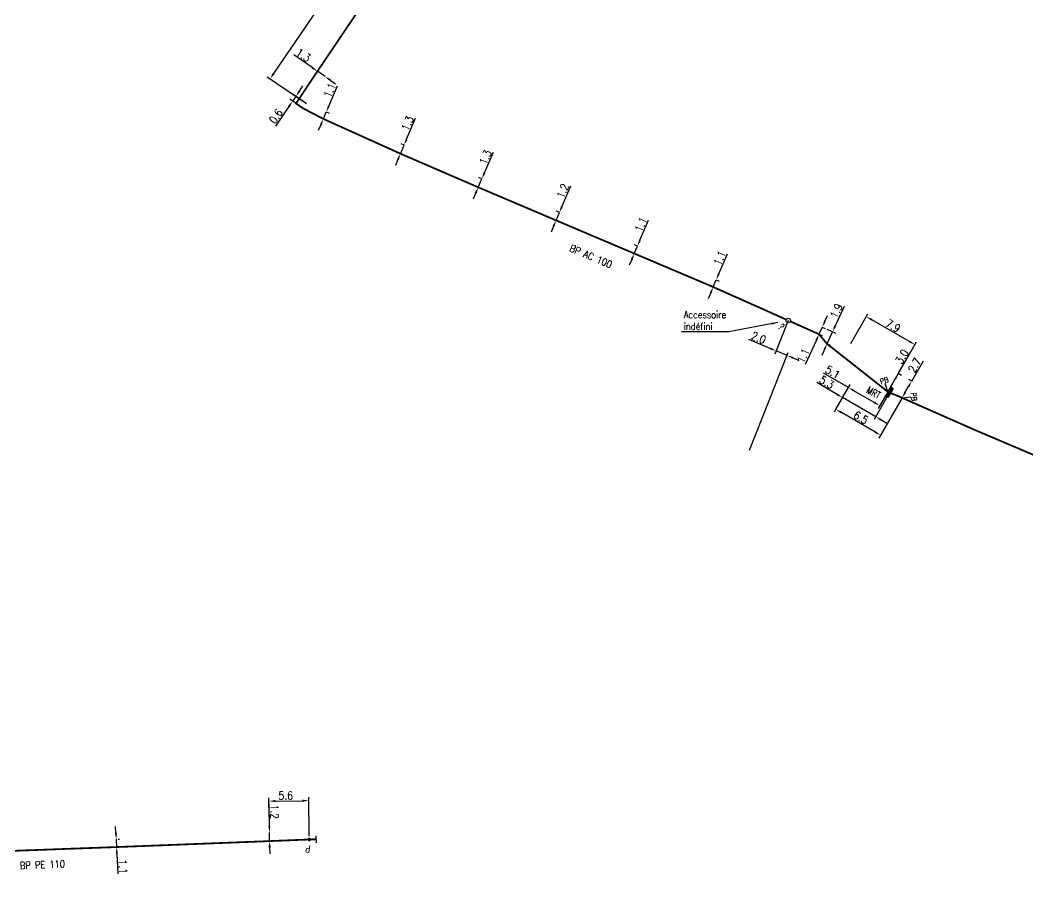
# Model space of a CAD drawing. Header units: millimetres. Extents: x 183997 to 185000, y 127999 to 129007.
# Drawn here: x 184722.4 to 184864, y 128023.4 to 128144 of the extents above; entities that cross this region are included whole.
import ezdxf
from ezdxf.enums import TextEntityAlignment as Align

# ---------------------------------------------------------------- set-up
doc = ezdxf.new("R2010")
doc.units = ezdxf.units.MM
doc.header["$PDMODE"] = 34
doc.linetypes.add('L_25_AP', pattern=[2000, 1000, 1000])
doc.linetypes.add('L_25_PE', pattern=[2000, 1000, 1000])
doc.layers.get('0').update_dxf_attribs({"linetype": 'CONTINUOUS'})
doc.layers.get('DEFPOINTS').update_dxf_attribs({"linetype": 'CONTINUOUS'})
for name, color, linetype in [('L_150', 1, 'CONTINUOUS'), ('L_300', 7, 'CONTINUOUS'), ('L_340', 7, 'CONTINUOUS'), ('L_930', 7, 'CONTINUOUS')]:
    doc.layers.add(name, color=color, linetype=linetype)
doc.styles.add('G_ROMANS', font='ROMANS.SHX', dxfattribs={"width": 0.75})
doc.styles.get("Standard").update_dxf_attribs({"font": 'romans.shx', "width": 0.85})
doc.dimstyles.get("Standard").update_dxf_attribs({"dimtxt": 1.5, "dimasz": 1.2, "dimexe": 0.625, "dimexo": 0.625, "dimgap": 0.25, "dimtad": 1, "dimdec": 1, "dimzin": 0, "dimdsep": 46, "dimtxsty": 'Standard', "dimcen": -0.5, "dimadec": 0, "dimazin": 0, "dimtfac": 1, "dimtdec": 1, "dimtmove": 0, "dimatfit": 3, "dimfxl": 0, "dimtolj": 1, "dimtzin": 0, "dimarcsym": 0})

# ---------------------------------------------------------------- blocks, each defined once
blk = doc.blocks.new('L_340_13')
at = {"color": 0, "linetype": 'Continuous', "flags": 128}
blk.add_lwpolyline([(0, 0), (0, 1.25)], dxfattribs=at)
at = {"color": 0, "linetype": 'Continuous', "style": 'G_ROMANS', "width": 0.75}
blk.add_text('PB', height=0.75, dxfattribs=at).set_placement((0, 1.66), align=Align.MIDDLE)
at = {"color": 0, "linetype": 'Continuous', "width": 0.75, "flags": 3}
for tag, p in [('DEF_LEG', (0, -10)), ('DEF_COUP', (0, -12.5)), ('DEF_TYPE', (0, -15))]:
    blk.add_attdef(tag, text='', height=1.2, dxfattribs=at).set_placement(p, align=Align.MIDDLE)
blk = doc.blocks.new('L_340_07')
at = {"color": 0, "linetype": 'Continuous', "const_width": 0.25, "flags": 128}
blk.add_lwpolyline([(0, 0), (0.35, 0)], dxfattribs=at)
at = {"color": 0, "linetype": 'Continuous', "flags": 128}
blk.add_lwpolyline([(0.35, -0.5), (0.35, 0.5)], dxfattribs=at)
at = {"color": 0, "linetype": 'Continuous', "width": 0.75, "flags": 3}
for tag, p in [('DEF_LEG', (0.72, -3.47)), ('DEF_COUP', (0.72, -5.97)), ('DEF_TYPE', (0.72, -8.47))]:
    blk.add_attdef(tag, text='', height=1.2, dxfattribs=at).set_placement(p, align=Align.MIDDLE)
blk = doc.blocks.new('L_300_12')
at = {"color": 0, "linetype": 'Continuous', "const_width": 0.248, "flags": 128}
blk.add_lwpolyline([(-0.13, 0, 1), (0.13, 0, 1)], format="xyb", close=True, dxfattribs=at)
at = {"color": 0, "linetype": 'Continuous', "style": 'G_ROMANS', "width": 0.75}
blk.add_text('P', height=1, dxfattribs=at).set_placement((0, 1.33), align=Align.MIDDLE)
at = {"color": 0, "linetype": 'Continuous', "width": 0.75, "flags": 3}
for tag, p in [('DEF_LEG', (0, -5)), ('DEF_COUP', (0, -7.5)), ('DEF_TYPE', (0, -10))]:
    blk.add_attdef(tag, text='', height=1.2, dxfattribs=at).set_placement(p, align=Align.MIDDLE)
blk = doc.blocks.new('L_340_17')
at = {"linetype": 'Continuous'}
blk.add_hatch(color=0, dxfattribs=at).paths.add_polyline_path([(0.125, 0.75), (-0.125, 0.75), (-0.125, -0.75), (0.125, -0.75)])
at = {"color": 0, "linetype": 'Continuous'}
blk.add_lwpolyline([(-0.125, 0.75), (0.125, 0.75), (0.125, -0.75), (-0.125, -0.75)], close=True, dxfattribs=at)
at = {"color": 0, "linetype": 'Continuous', "width": 0.75}
for tag, height, flags, p in [('MRT', 1, 8, (0, 2.5)), ('DEF_LEG', 1.2, 3, (0, -5)), ('DEF_COUP', 1.2, 3, (0, -7.5)), ('DEF_TYPE', 1.2, 3, (0, -10))]:
    blk.add_attdef(tag, text='', height=height, dxfattribs=dict(at, flags=flags)).set_placement(p, align=Align.MIDDLE)
blk = doc.blocks.new('L_300_15')
at = {"color": 0, "linetype": 'Continuous'}
blk.add_circle((0, 0), 1.56, dxfattribs=at)
at = {"color": 0, "linetype": 'Continuous', "style": 'G_ROMANS', "width": 0.75}
blk.add_text('?', height=4.69, dxfattribs=at).set_placement((0, -6.56), align=Align.MIDDLE_CENTER)
at = {"color": 0, "linetype": 'Continuous', "width": 0.75}
blk.add_attdef('TYP', text='', height=4.69, dxfattribs=at).set_placement((0, 5.78), align=Align.MIDDLE_CENTER)
at = {"color": 0, "linetype": 'Continuous', "width": 0.75, "flags": 1}
blk.add_attdef('NUM', text='', height=3.75, dxfattribs=at).set_placement((0, -3.75), align=Align.MIDDLE_CENTER)
at = {"color": 0, "linetype": 'Continuous', "width": 0.75, "flags": 3}
for tag, p in [('DEF_COUP', (0, -13.21)), ('DEF_LEG', (0, -10.71)), ('DEF_TYPE', (0, -15.71))]:
    blk.add_attdef(tag, text='', height=1.2, dxfattribs=at).set_placement(p, align=Align.MIDDLE)
blk = doc.blocks.new('*D704')
at = {"layer": 'DEFPOINTS', "color": 0, "linetype": 'Continuous', "transparency": 16777216}
for p in [(184762.98, 128034.36), (184757.42, 128031.6), (184763.05, 128028.9)]:
    blk.add_point(p, dxfattribs=at)
at = {"layer": 'L_300', "color": 0, "linetype": 'Continuous', "lineweight": -2, "transparency": 16777216}
for p, q in [((184757.41, 128032.07), (184757.38, 128034.76)), ((184758.28, 128034.3), (184762.08, 128034.35)), ((184763.05, 128029.37), (184762.98, 128034.83))]:
    blk.add_line(p, q, dxfattribs=at)
at = {"layer": 'L_300', "color": 0, "linetype": 'Continuous', "transparency": 16777216}
for points in [[(184758.28, 128034.45), (184758.29, 128034.15), (184757.38, 128034.29)], [(184762.08, 128034.5), (184762.08, 128034.2), (184762.98, 128034.36)]]:
    blk.add_solid(points, dxfattribs=at)
at = {"layer": 'L_300', "color": 0, "linetype": 'Continuous', "transparency": 16777216, "insert": (184759.73, 128035.07), "char_height": 1.125, "attachment_point": 5, "rotation": 0.7273}
blk.add_mtext('\\A1;5.6', dxfattribs=at)
blk = doc.blocks.new('*D722')
at = {"layer": 'DEFPOINTS', "color": 0, "linetype": 'Continuous', "transparency": 16777216}
for p in [(184841.34, 128102.36), (184839.17, 128098.58), (184844.37, 128091.81)]:
    blk.add_point(p, dxfattribs=at)
at = {"layer": 'L_340', "color": 0, "linetype": 'Continuous', "lineweight": -2, "transparency": 16777216}
for p, q in [((184839.17, 128098.58), (184841.57, 128102.77)), ((184847.4, 128098.89), (184842.12, 128101.92)), ((184844.37, 128091.81), (184848.41, 128098.85))]:
    blk.add_line(p, q, dxfattribs=at)
at = {"layer": 'L_340', "color": 0, "linetype": 'Continuous', "transparency": 16777216}
for points in [[(184842.19, 128102.05), (184842.05, 128101.79), (184841.34, 128102.36)], [(184847.47, 128099.02), (184847.32, 128098.76), (184848.18, 128098.44)]]:
    blk.add_solid(points, dxfattribs=at)
at = {"layer": 'L_340', "color": 0, "linetype": 'Continuous', "transparency": 16777216, "insert": (184845.11, 128101.07), "char_height": 1.125, "attachment_point": 5, "rotation": 330.1611}
blk.add_mtext('\\A1;7.9', dxfattribs=at)
blk = doc.blocks.new('*D734')
at = {"layer": 'DEFPOINTS', "color": 0, "linetype": 'Continuous', "transparency": 16777216}
for p in [(184773.92, 128156.25), (184757.53, 128135.77), (184762.66, 128132.29)]:
    blk.add_point(p, dxfattribs=at)
at = {"layer": 'L_150', "color": 0, "linetype": 'Continuous', "lineweight": -2, "transparency": 16777216}
for p, q in [((184773.92, 128156.25), (184771.83, 128157.67)), ((184771.71, 128156.67), (184758.03, 128136.52)), ((184762.66, 128132.29), (184757.14, 128136.04))]:
    blk.add_line(p, q, dxfattribs=at)
at = {"layer": 'L_150', "color": 0, "linetype": 'Continuous', "transparency": 16777216}
for points in [[(184771.59, 128156.75), (184771.83, 128156.58), (184772.21, 128157.41)], [(184757.91, 128136.6), (184758.16, 128136.43), (184757.53, 128135.77)]]:
    blk.add_solid(points, dxfattribs=at)
at = {"layer": 'L_150', "color": 0, "linetype": 'Continuous', "transparency": 16777216, "insert": (184764.25, 128147.01), "char_height": 1.125, "attachment_point": 5, "rotation": 55.8272}
blk.add_mtext('\\A1;26.2', dxfattribs=at)
blk = doc.blocks.new('*D736')
at = {"layer": 'DEFPOINTS', "color": 0, "linetype": 'Continuous', "transparency": 16777216}
for p in [(184786.79, 128120.55), (184787.3, 128121.73), (184787.3, 128121.73)]:
    blk.add_point(p, dxfattribs=at)
at = {"layer": 'L_150', "color": 0, "linetype": 'Continuous', "lineweight": -2, "transparency": 16777216}
for p, q in [((184787.66, 128122.56), (184788.94, 128125.5)), ((184787.3, 128121.73), (184786.87, 128121.92)), ((184786.79, 128120.55), (184786.36, 128120.74)), ((184786.79, 128120.55), (184787.3, 128121.73)), ((184786.43, 128119.72), (184786.07, 128118.9))]:
    blk.add_line(p, q, dxfattribs=at)
at = {"layer": 'L_150', "color": 0, "linetype": 'Continuous', "transparency": 16777216}
for points in [[(184787.53, 128122.62), (184787.8, 128122.5), (184787.3, 128121.73)], [(184786.29, 128119.78), (184786.57, 128119.66), (184786.79, 128120.55)]]:
    blk.add_solid(points, dxfattribs=at)
at = {"layer": 'L_150', "color": 0, "linetype": 'Continuous', "transparency": 16777216, "insert": (184787.81, 128124.77), "char_height": 1.125, "attachment_point": 5, "rotation": 66.4985}
blk.add_mtext('\\A1;1.3', dxfattribs=at)
blk = doc.blocks.new('*D737')
at = {"layer": 'DEFPOINTS', "color": 0, "linetype": 'Continuous', "transparency": 16777216}
for p in [(184809.17, 128112.27), (184809.17, 128112.27), (184808.73, 128111.24)]:
    blk.add_point(p, dxfattribs=at)
at = {"layer": 'L_150', "color": 0, "linetype": 'Continuous', "lineweight": -2, "transparency": 16777216}
for p, q in [((184809.53, 128113.1), (184810.73, 128115.93)), ((184808.73, 128111.24), (184809.17, 128112.27)), ((184809.17, 128112.27), (184808.74, 128112.46)), ((184808.73, 128111.24), (184808.3, 128111.43)), ((184808.38, 128110.41), (184808.03, 128109.59))]:
    blk.add_line(p, q, dxfattribs=at)
at = {"layer": 'L_150', "color": 0, "linetype": 'Continuous', "transparency": 16777216}
for points in [[(184809.39, 128113.16), (184809.66, 128113.04), (184809.17, 128112.27)], [(184808.24, 128110.47), (184808.52, 128110.36), (184808.73, 128111.24)]]:
    blk.add_solid(points, dxfattribs=at)
at = {"layer": 'L_150', "color": 0, "linetype": 'Continuous', "transparency": 16777216, "insert": (184809.66, 128115.32), "char_height": 1.125, "attachment_point": 5, "rotation": 66.9286}
blk.add_mtext('\\A1;1.1', dxfattribs=at)
blk = doc.blocks.new('*D738')
at = {"layer": 'DEFPOINTS', "color": 0, "linetype": 'Continuous', "transparency": 16777216}
for p in [(184761.15, 128133.32), (184762.66, 128132.29), (184762.21, 128131.62)]:
    blk.add_point(p, dxfattribs=at)
at = {"layer": 'L_150', "color": 0, "linetype": 'Continuous', "lineweight": -2, "transparency": 16777216}
for p, q in [((184761.65, 128134.06), (184762.16, 128134.8)), ((184761.15, 128133.32), (184760.7, 128132.65)), ((184762.28, 128132.55), (184760.76, 128133.58)), ((184760.19, 128131.91), (184758.3, 128129.13)), ((184761.83, 128131.89), (184760.31, 128132.92))]:
    blk.add_line(p, q, dxfattribs=at)
at = {"layer": 'L_150', "color": 0, "linetype": 'Continuous', "transparency": 16777216}
for points in [[(184761.53, 128134.14), (184761.78, 128133.98), (184761.15, 128133.32)], [(184760.07, 128131.99), (184760.32, 128131.82), (184760.7, 128132.65)]]:
    blk.add_solid(points, dxfattribs=at)
at = {"layer": 'L_150', "color": 0, "linetype": 'Continuous', "transparency": 16777216, "insert": (184758.35, 128130.53), "char_height": 1.125, "attachment_point": 5, "rotation": 55.8272}
blk.add_mtext('\\A1;0.6', dxfattribs=at)
blk = doc.blocks.new('*D744')
at = {"layer": 'DEFPOINTS', "color": 0, "linetype": 'Continuous', "transparency": 16777216}
for p in [(184845.84, 128094.42), (184845.86, 128094.41), (184844.37, 128091.81)]:
    blk.add_point(p, dxfattribs=at)
at = {"layer": 'L_340', "color": 0, "linetype": 'Continuous', "lineweight": -2, "transparency": 16777216}
for p, q in [((184845.86, 128094.41), (184847.59, 128097.41)), ((184844.82, 128092.59), (184845.42, 128093.62)), ((184845.84, 128094.42), (184846.27, 128094.17)), ((184844.37, 128091.81), (184843.97, 128092.04))]:
    blk.add_line(p, q, dxfattribs=at)
at = {"layer": 'L_340', "color": 0, "linetype": 'Continuous', "transparency": 16777216}
for points in [[(184845.29, 128093.7), (184845.55, 128093.55), (184845.86, 128094.41)], [(184844.69, 128092.66), (184844.95, 128092.52), (184844.37, 128091.81)]]:
    blk.add_solid(points, dxfattribs=at)
at = {"layer": 'L_340', "color": 0, "linetype": 'Continuous', "transparency": 16777216, "insert": (184846.35, 128096.75), "char_height": 1.125, "attachment_point": 5, "rotation": 60.1611}
blk.add_mtext('\\A1;3.0', dxfattribs=at)
blk = doc.blocks.new('*D750')
at = {"layer": 'DEFPOINTS', "color": 0, "linetype": 'Continuous', "transparency": 16777216}
for p in [(184757.44, 128029.87), (184757.44, 128029.87), (184757.45, 128028.67)]:
    blk.add_point(p, dxfattribs=at)
at = {"layer": 'L_150', "color": 0, "linetype": 'Continuous', "lineweight": -2, "transparency": 16777216}
for p, q in [((184757.43, 128030.77), (184757.39, 128033.91)), ((184757.45, 128028.67), (184757.44, 128029.87)), ((184757.47, 128027.77), (184757.48, 128026.87))]:
    blk.add_line(p, q, dxfattribs=at)
at = {"layer": 'L_150', "color": 0, "linetype": 'Continuous', "transparency": 16777216}
for points in [[(184757.58, 128030.77), (184757.28, 128030.76), (184757.44, 128029.87)], [(184757.62, 128027.77), (184757.32, 128027.76), (184757.45, 128028.67)]]:
    blk.add_solid(points, dxfattribs=at)
at = {"layer": 'L_150', "color": 0, "linetype": 'Continuous', "transparency": 16777216, "insert": (184758.15, 128032.8), "char_height": 1.125, "attachment_point": 5, "rotation": 270.7273}
blk.add_mtext('\\A1;1.2', dxfattribs=at)
blk = doc.blocks.new('*D926')
at = {"layer": 'DEFPOINTS', "color": 0, "linetype": 'Continuous', "transparency": 16777216}
for p in [(184735.74, 128028.92), (184735.9, 128028.93), (184735.79, 128027.83)]:
    blk.add_point(p, dxfattribs=at)
at = {"layer": 'L_150', "color": 0, "linetype": 'Continuous', "lineweight": -2, "transparency": 16777216}
for p, q in [((184735.86, 128029.83), (184735.82, 128030.73)), ((184735.9, 128028.93), (184735.95, 128027.83)), ((184736.2, 128028.95), (184736.37, 128028.95)), ((184735.99, 128026.93), (184736.12, 128024.07)), ((184736.25, 128027.85), (184736.42, 128027.85))]:
    blk.add_line(p, q, dxfattribs=at)
at = {"layer": 'L_150', "color": 0, "linetype": 'Continuous', "transparency": 16777216}
for points in [[(184736.01, 128029.84), (184735.71, 128029.82), (184735.9, 128028.93)], [(184736.14, 128026.94), (184735.84, 128026.93), (184735.95, 128027.83)]]:
    blk.add_solid(points, dxfattribs=at)
at = {"layer": 'L_150', "color": 0, "linetype": 'Continuous', "transparency": 16777216, "insert": (184736.83, 128025.09), "char_height": 1.125, "attachment_point": 5, "rotation": 272.6092}
blk.add_mtext('\\A1;1.1', dxfattribs=at)
blk = doc.blocks.new('*D1076')
at = {"layer": 'DEFPOINTS', "color": 0, "linetype": 'Continuous', "transparency": 16777216}
for p in [(184835.78, 128100.61), (184836.6, 128100.24), (184835.82, 128098.55)]:
    blk.add_point(p, dxfattribs=at)
at = {"layer": 'L_150', "color": 0, "linetype": 'Continuous', "lineweight": -2, "transparency": 16777216}
for p, q in [((184836.97, 128101.05), (184838.27, 128103.86)), ((184835.78, 128100.61), (184837.02, 128100.04)), ((184835.82, 128098.55), (184836.6, 128100.24)), ((184835.82, 128098.55), (184836.25, 128098.36)), ((184835.45, 128097.74), (184835.07, 128096.92))]:
    blk.add_line(p, q, dxfattribs=at)
at = {"layer": 'L_150', "color": 0, "linetype": 'Continuous', "transparency": 16777216}
for points in [[(184836.84, 128101.12), (184837.11, 128100.99), (184836.6, 128100.24)], [(184835.31, 128097.8), (184835.58, 128097.67), (184835.82, 128098.55)]]:
    blk.add_solid(points, dxfattribs=at)
at = {"layer": 'L_150', "color": 0, "linetype": 'Continuous', "transparency": 16777216, "insert": (184837.13, 128103.18), "char_height": 1.125, "attachment_point": 5, "rotation": 65.2601}
blk.add_mtext('\\A1;1.9', dxfattribs=at)
blk = doc.blocks.new('*D1078')
at = {"layer": 'DEFPOINTS', "color": 0, "linetype": 'Continuous', "transparency": 16777216}
for p in [(184764.19, 128136.85), (184765.26, 128136.11), (184765.26, 128136.11)]:
    blk.add_point(p, dxfattribs=at)
at = {"layer": 'L_150', "color": 0, "linetype": 'Continuous', "lineweight": -2, "transparency": 16777216}
for p, q in [((184763.45, 128137.36), (184760.86, 128139.14)), ((184765.26, 128136.11), (184764.19, 128136.85)), ((184766, 128135.6), (184766.74, 128135.09))]:
    blk.add_line(p, q, dxfattribs=at)
at = {"layer": 'L_150', "color": 0, "linetype": 'Continuous', "transparency": 16777216}
for points in [[(184763.53, 128137.48), (184763.36, 128137.23), (184764.19, 128136.85)], [(184766.09, 128135.73), (184765.92, 128135.48), (184765.26, 128136.11)]]:
    blk.add_solid(points, dxfattribs=at)
at = {"layer": 'L_150', "color": 0, "linetype": 'Continuous', "transparency": 16777216, "insert": (184762.21, 128139.12), "char_height": 1.125, "attachment_point": 5, "rotation": 325.5138}
blk.add_mtext('\\A1;1.3', dxfattribs=at)
blk = doc.blocks.new('*D1080')
at = {"layer": 'DEFPOINTS', "color": 0, "linetype": 'Continuous', "transparency": 16777216}
for p in [(184835.15, 128100.9), (184835.15, 128100.9), (184834.69, 128099.9)]:
    blk.add_point(p, dxfattribs=at)
at = {"layer": 'L_150', "color": 0, "linetype": 'Continuous', "lineweight": -2, "transparency": 16777216}
for p, q in [((184835.53, 128101.72), (184835.91, 128102.54)), ((184835.15, 128100.9), (184834.69, 128099.9)), ((184835.15, 128100.9), (184835.58, 128100.7)), ((184834.69, 128099.9), (184835.12, 128099.71)), ((184834.32, 128099.08), (184832.74, 128095.65))]:
    blk.add_line(p, q, dxfattribs=at)
at = {"layer": 'L_150', "color": 0, "linetype": 'Continuous', "transparency": 16777216}
for points in [[(184835.39, 128101.78), (184835.67, 128101.65), (184835.15, 128100.9)], [(184834.18, 128099.15), (184834.45, 128099.02), (184834.69, 128099.9)]]:
    blk.add_solid(points, dxfattribs=at)
at = {"layer": 'L_150', "color": 0, "linetype": 'Continuous', "transparency": 16777216, "insert": (184832.47, 128096.86), "char_height": 1.125, "attachment_point": 5, "rotation": 65.2613}
blk.add_mtext('\\A1;1.1', dxfattribs=at)
blk = doc.blocks.new('*D1081')
at = {"layer": 'DEFPOINTS', "color": 0, "linetype": 'Continuous', "transparency": 16777216}
for p in [(184765.43, 128131.13), (184765.43, 128131.13), (184765.02, 128130.16)]:
    blk.add_point(p, dxfattribs=at)
at = {"layer": 'L_150', "color": 0, "linetype": 'Continuous', "lineweight": -2, "transparency": 16777216}
for p, q in [((184765.78, 128131.96), (184766.99, 128134.8)), ((184765.02, 128130.16), (184765.43, 128131.13)), ((184765.43, 128131.13), (184765.86, 128130.95)), ((184764.67, 128129.34), (184764.31, 128128.51)), ((184765.02, 128130.16), (184765.45, 128129.98))]:
    blk.add_line(p, q, dxfattribs=at)
at = {"layer": 'L_150', "color": 0, "linetype": 'Continuous', "transparency": 16777216}
for points in [[(184765.65, 128132.02), (184765.92, 128131.9), (184765.43, 128131.13)], [(184764.53, 128129.39), (184764.81, 128129.28), (184765.02, 128130.16)]]:
    blk.add_solid(points, dxfattribs=at)
at = {"layer": 'L_150', "color": 0, "linetype": 'Continuous', "transparency": 16777216, "insert": (184765.92, 128134.18), "char_height": 1.125, "attachment_point": 5, "rotation": 66.9286}
blk.add_mtext('\\A1;1.1', dxfattribs=at)
blk = doc.blocks.new('*D1082')
at = {"layer": 'DEFPOINTS', "color": 0, "linetype": 'Continuous', "transparency": 16777216}
for p in [(184776.38, 128126.48), (184776.38, 128126.48), (184775.86, 128125.27)]:
    blk.add_point(p, dxfattribs=at)
at = {"layer": 'L_150', "color": 0, "linetype": 'Continuous', "lineweight": -2, "transparency": 16777216}
for p, q in [((184776.73, 128127.31), (184777.99, 128130.26)), ((184775.86, 128125.27), (184776.38, 128126.48)), ((184776.38, 128126.48), (184775.95, 128126.67)), ((184775.86, 128125.27), (184775.43, 128125.45)), ((184775.51, 128124.44), (184775.16, 128123.61))]:
    blk.add_line(p, q, dxfattribs=at)
at = {"layer": 'L_150', "color": 0, "linetype": 'Continuous', "transparency": 16777216}
for points in [[(184776.6, 128127.37), (184776.87, 128127.25), (184776.38, 128126.48)], [(184775.37, 128124.5), (184775.65, 128124.38), (184775.86, 128125.27)]]:
    blk.add_solid(points, dxfattribs=at)
at = {"layer": 'L_150', "color": 0, "linetype": 'Continuous', "transparency": 16777216, "insert": (184776.86, 128129.53), "char_height": 1.125, "attachment_point": 5, "rotation": 66.9286}
blk.add_mtext('\\A1;1.3', dxfattribs=at)
blk = doc.blocks.new('*D1084')
at = {"layer": 'DEFPOINTS', "color": 0, "linetype": 'Continuous', "transparency": 16777216}
for p in [(184798.2, 128117), (184798.2, 128117), (184797.73, 128115.9)]:
    blk.add_point(p, dxfattribs=at)
at = {"layer": 'L_150', "color": 0, "linetype": 'Continuous', "lineweight": -2, "transparency": 16777216}
for p, q in [((184798.55, 128117.82), (184799.8, 128120.77)), ((184797.73, 128115.9), (184798.2, 128117)), ((184798.2, 128117), (184797.77, 128117.18)), ((184797.38, 128115.07), (184797.03, 128114.25)), ((184797.73, 128115.9), (184797.3, 128116.09))]:
    blk.add_line(p, q, dxfattribs=at)
at = {"layer": 'L_150', "color": 0, "linetype": 'Continuous', "transparency": 16777216}
for points in [[(184798.41, 128117.88), (184798.69, 128117.77), (184798.2, 128117)], [(184797.24, 128115.13), (184797.52, 128115.01), (184797.73, 128115.9)]]:
    blk.add_solid(points, dxfattribs=at)
at = {"layer": 'L_150', "color": 0, "linetype": 'Continuous', "transparency": 16777216, "insert": (184798.67, 128120.03), "char_height": 1.125, "attachment_point": 5, "rotation": 66.9286}
blk.add_mtext('\\A1;1.2 ', dxfattribs=at)
blk = doc.blocks.new('*D1085')
at = {"layer": 'DEFPOINTS', "color": 0, "linetype": 'Continuous', "transparency": 16777216}
for p in [(184819.82, 128106.54), (184820.25, 128107.56), (184820.25, 128107.56)]:
    blk.add_point(p, dxfattribs=at)
at = {"layer": 'L_150', "color": 0, "linetype": 'Continuous', "lineweight": -2, "transparency": 16777216}
for p, q in [((184820.6, 128108.38), (184821.81, 128111.21)), ((184819.82, 128106.54), (184820.25, 128107.56)), ((184819.82, 128106.54), (184820.25, 128106.36)), ((184820.25, 128107.56), (184820.68, 128107.37)), ((184819.47, 128105.72), (184819.12, 128104.89))]:
    blk.add_line(p, q, dxfattribs=at)
at = {"layer": 'L_150', "color": 0, "linetype": 'Continuous', "transparency": 16777216}
for points in [[(184820.47, 128108.44), (184820.74, 128108.33), (184820.25, 128107.56)], [(184819.33, 128105.78), (184819.61, 128105.66), (184819.82, 128106.54)]]:
    blk.add_solid(points, dxfattribs=at)
at = {"layer": 'L_150', "color": 0, "linetype": 'Continuous', "transparency": 16777216, "insert": (184820.73, 128110.6), "char_height": 1.125, "attachment_point": 5, "rotation": 66.9286}
blk.add_mtext('\\A1;1.1', dxfattribs=at)
blk = doc.blocks.new('*D1090')
at = {"layer": 'DEFPOINTS', "color": 0, "linetype": 'Continuous', "transparency": 16777216}
for p in [(184846.37, 128090.96), (184837.06, 128089.35), (184837.06, 128089.35)]:
    blk.add_point(p, dxfattribs=at)
at = {"layer": 'L_340', "color": 0, "linetype": 'Continuous', "lineweight": -2, "transparency": 16777216}
for p, q in [((184846.37, 128090.96), (184843.1, 128085.31)), ((184837.06, 128089.35), (184836.83, 128088.95)), ((184842.56, 128086.17), (184837.84, 128088.9))]:
    blk.add_line(p, q, dxfattribs=at)
at = {"layer": 'L_340', "color": 0, "linetype": 'Continuous', "transparency": 16777216}
for points in [[(184837.92, 128089.03), (184837.76, 128088.77), (184837.06, 128089.35)], [(184842.63, 128086.3), (184842.48, 128086.04), (184843.34, 128085.72)]]:
    blk.add_solid(points, dxfattribs=at)
at = {"layer": 'L_340', "color": 0, "linetype": 'Continuous', "transparency": 16777216, "insert": (184840.58, 128088.18), "char_height": 1.125, "attachment_point": 5, "rotation": 329.9548}
blk.add_mtext('\\A1;6.5', dxfattribs=at)
blk = doc.blocks.new('*D1093')
at = {"layer": 'DEFPOINTS', "color": 0, "linetype": 'Continuous', "transparency": 16777216}
for p in [(184838.83, 128092.41), (184844.37, 128091.81), (184837.06, 128089.35)]:
    blk.add_point(p, dxfattribs=at)
at = {"layer": 'L_340', "color": 0, "linetype": 'Continuous', "lineweight": -2, "transparency": 16777216}
for p, q in [((184838.83, 128092.41), (184835.32, 128094.45)), ((184837.06, 128089.35), (184839.07, 128092.82)), ((184842.47, 128090.31), (184839.61, 128091.96)), ((184844.37, 128091.81), (184843.01, 128089.45))]:
    blk.add_line(p, q, dxfattribs=at)
at = {"layer": 'L_340', "color": 0, "linetype": 'Continuous', "transparency": 16777216}
for points in [[(184839.69, 128092.09), (184839.54, 128091.83), (184838.83, 128092.41)], [(184842.54, 128090.44), (184842.39, 128090.18), (184843.25, 128089.86)]]:
    blk.add_solid(points, dxfattribs=at)
at = {"layer": 'L_340', "color": 0, "linetype": 'Continuous', "transparency": 16777216, "insert": (184836.61, 128094.57), "char_height": 1.125, "attachment_point": 5, "rotation": 329.9548}
blk.add_mtext('\\A1;5.1', dxfattribs=at)
blk = doc.blocks.new('*D1097')
at = {"layer": 'DEFPOINTS', "color": 0, "linetype": 'Continuous', "transparency": 16777216}
for p in [(184847.73, 128093.32), (184847.73, 128093.32), (184846.37, 128090.96)]:
    blk.add_point(p, dxfattribs=at)
at = {"layer": 'L_340', "color": 0, "linetype": 'Continuous', "lineweight": -2, "transparency": 16777216}
for p, q in [((184847.73, 128093.32), (184849.39, 128096.18)), ((184847.73, 128093.32), (184847.33, 128093.56)), ((184846.82, 128091.74), (184847.28, 128092.54)), ((184846.37, 128090.96), (184845.96, 128091.2))]:
    blk.add_line(p, q, dxfattribs=at)
at = {"layer": 'L_340', "color": 0, "linetype": 'Continuous', "transparency": 16777216}
for points in [[(184847.15, 128092.62), (184847.41, 128092.47), (184847.73, 128093.32)], [(184846.69, 128091.82), (184846.95, 128091.67), (184846.37, 128090.96)]]:
    blk.add_solid(points, dxfattribs=at)
at = {"layer": 'L_340', "color": 0, "linetype": 'Continuous', "transparency": 16777216, "insert": (184848.14, 128095.53), "char_height": 1.125, "attachment_point": 5, "rotation": 59.9548}
blk.add_mtext('\\A1;2.7', dxfattribs=at)
blk = doc.blocks.new('*D1116')
at = {"layer": 'DEFPOINTS', "color": 0, "linetype": 'Continuous', "transparency": 16777216}
for p in [(184838.01, 128090.99), (184844.63, 128091.7), (184837.06, 128089.35)]:
    blk.add_point(p, dxfattribs=at)
at = {"layer": 'L_340', "color": 0, "linetype": 'Continuous', "lineweight": -2, "transparency": 16777216}
for p, q in [((184837.23, 128091.45), (184834.37, 128093.1)), ((184837.3, 128089.76), (184838.25, 128091.4)), ((184842.66, 128088.3), (184838.01, 128090.99)), ((184844.39, 128091.3), (184842.43, 128087.9)), ((184843.44, 128087.85), (184844.22, 128087.4))]:
    blk.add_line(p, q, dxfattribs=at)
at = {"layer": 'L_340', "color": 0, "linetype": 'Continuous', "transparency": 16777216}
for points in [[(184837.31, 128091.57), (184837.16, 128091.32), (184838.01, 128090.99)], [(184843.52, 128087.98), (184843.37, 128087.72), (184842.66, 128088.3)]]:
    blk.add_solid(points, dxfattribs=at)
at = {"layer": 'L_340', "color": 0, "linetype": 'Continuous', "transparency": 16777216, "insert": (184835.78, 128093.15), "char_height": 1.125, "attachment_point": 5, "rotation": 329.9548}
blk.add_mtext('\\A1;5.3', dxfattribs=at)
blk = doc.blocks.new('*D1313')
at = {"layer": 'DEFPOINTS', "color": 0, "linetype": 'Continuous', "transparency": 16777216}
for p in [(184830.37, 128101.83), (184830.21, 128096.92), (184824.93, 128083.62)]:
    blk.add_point(p, dxfattribs=at)
at = {"layer": 'L_930', "color": 0, "linetype": 'Continuous', "lineweight": -2, "transparency": 16777216}
for p, q in [((184830.37, 128101.83), (184828.5, 128097.12)), ((184827.84, 128097.91), (184824.81, 128099.17)), ((184824.93, 128083.62), (184830.38, 128097.35)), ((184830.21, 128096.92), (184828.67, 128097.56)), ((184831.04, 128096.57), (184831.87, 128096.22))]:
    blk.add_line(p, q, dxfattribs=at)
at = {"layer": 'L_930', "color": 0, "linetype": 'Continuous', "transparency": 16777216}
for points in [[(184827.9, 128098.04), (184827.78, 128097.77), (184828.67, 128097.56)], [(184831.1, 128096.71), (184830.98, 128096.43), (184830.21, 128096.92)]]:
    blk.add_solid(points, dxfattribs=at)
at = {"layer": 'L_930', "color": 0, "linetype": 'Continuous', "transparency": 16777216, "insert": (184826.2, 128099.4), "char_height": 1.125, "attachment_point": 5, "rotation": 337.3602}
blk.add_mtext('\\A1;2.0', dxfattribs=at)

msp = doc.modelspace()

# ---------------------------------------------------------------- linework, layer by layer
at = {"layer": 'L_150', "linetype": 'L_25_PE', "const_width": 0.25, "flags": 128}
for points in [[(184844.63, 128091.7), (184846.37, 128090.96), (184846.37, 128090.96), (184846.37, 128090.96), (184846.37, 128090.96), (184856.57, 128086.46), (184856.57, 128086.46), (184862.57, 128083.91), (184888.17, 128073.01), (184916.7, 128060.94), (184918.62, 128060.17), (184919.31, 128059.94), (184920.01, 128059.78), (184920.81, 128059.66), (184921.77, 128059.55), (184922.98, 128059.55), (184924.45, 128059.66), (184926.27, 128060), (184927.99, 128060.45), (184929.33, 128060.89), (184930.75, 128061.45), (184932.74, 128062.26), (184934.18, 128063.14), (184935.28, 128063.9), (184937, 128065.24), (184938.12, 128066.25), (184939.48, 128067.64), (184941.04, 128069.54), (184942.25, 128071.41), (184943.24, 128073.41), (184943.88, 128076.09), (184944.23, 128078.58), (184944.47, 128080.25), (184944.53, 128086.95), (184953.21, 128086.96), (184953.23, 128093.06), (184952.67, 128105.39), (184952.48, 128116.67), (184951.91, 128145.33), (184951.96, 128147.78), (184952.19, 128158.35), (184953.22, 128203.08), (184953.67, 128216.45), (184954.17, 128223.74), (184954.17, 128223.74), (184954.31, 128228.78)], [(184763.68, 128028.92), (184763.05, 128028.9), (184757.45, 128028.67), (184735.79, 128027.83), (184698.49, 128026.46), (184698.39, 128026.45), (184698.39, 128026.45), (184692.14, 128026.19), (184687.29, 128025.98), (184652.57, 128024.5), (184624.23, 128023.61), (184619.49, 128023.49)]]:
    msp.add_lwpolyline(points, dxfattribs=at)
at = {"layer": 'L_150', "linetype": 'L_25_AP', "flags": 128}
msp.add_lwpolyline([(184774.06, 128156.46, 0.25, 0.25, 0), (184773.92, 128156.25, 0.25, 0.25, 0), (184773.92, 128156.25, 0.25, 0.25, 0), (184773.92, 128156.25, 0.25, 0.25, 0), (184775.51, 128153.61, 0.25, 0.25, 0), (184775.51, 128153.61, 0.25, 0.25, 0), (184774.53, 128152.17, 0.25, 0.25, 0), (184764.19, 128136.85, 0.25, 0.25, 0), (184764.19, 128136.85, 0.25, 0.25, 0), (184761.74, 128133.17, 0.25, 0.25, 0), (184761.17, 128132.33, 0.25, 0.25, 0), (184762.21, 128131.62, 0.25, 0.25, 0), (184765.02, 128130.16, 0.25, 0.25, 0), (184775.86, 128125.27, 0.25, 0.25, 0), (184786.79, 128120.55, 0.25, 0.25, 0), (184797.73, 128115.9, 0.25, 0.25, 0), (184808.73, 128111.24, 0.25, 0.25, 0), (184819.82, 128106.54, 0.25, 0.25, 0), (184830.08, 128101.96, 0, 0, 0)], format="xyseb", dxfattribs=at)
at = {"layer": 'L_150', "linetype": 'L_25_AP', "const_width": 0.25, "flags": 128}
msp.add_lwpolyline([(184830.65, 128101.71), (184834.69, 128099.9), (184835.82, 128098.55), (184844.37, 128091.81), (184844.63, 128091.7)], dxfattribs=at)

# ---------------------------------------------------------------- block references
at = {"layer": 'L_300', "rotation": 171.8078306190958}
msp.add_blockref('L_300_12', (184763.05, 128028.9), dxfattribs=at)
at = {"layer": 'L_340'}
for name, p, rotation in [('L_340_13', (184844.37, 128091.81), 18.40086737554327), ('L_340_13', (184846.37, 128090.96), 275.5442084625097), ('L_340_07', (184763.68, 128028.92), 2.374400475717906)]:
    msp.add_blockref(name, p, dxfattribs=dict(at, rotation=rotation))
ref = msp.add_blockref('L_340_17', (184844.63, 128091.7), dxfattribs=dict(at, rotation=330.6083402738196))
ref.add_attrib('MRT', 'MRT', dxfattribs={"layer": '0', "color": 0, "linetype": 'Continuous', "height": 1, "rotation": 330.6083, "style": 'G_ROMANS', "width": 0.75, "flags": 8}).set_placement((184842.37, 128091.69), align=Align.MIDDLE)
at = {"layer": 'L_930', "ltscale": 0.5, "xscale": 0.2, "yscale": 0.2, "rotation": 311.2588966768935}
msp.add_blockref('L_300_15', (184830.37, 128101.83), dxfattribs=at)

# ---------------------------------------------------------------- texts
at = {"layer": 'L_150', "linetype": 'Continuous', "width": 0.85}
for s, rotation, p in [('BP AC 100', 337.0524, (184802.63, 128110.85)), ('BP PE 110', 2.2764, (184725.53, 128025.36))]:
    msp.add_text(s, height=1, rotation=rotation, dxfattribs=at).set_placement(p, align=Align.MIDDLE)
at = {"layer": 'L_930', "linetype": 'Continuous', "insert": (184815.68, 128100.5), "char_height": 1, "attachment_point": 7}
msp.add_mtext('Accessoire\\Pindéfini', dxfattribs=at)

# ---------------------------------------------------------------- dimensions: what is measured, and where the dimension line sits
at = {"layer": 'L_150', "linetype": 'Continuous'}
for base, p1, p2, angle, override, picture, middle in [((184757.5264, 128135.7745), (184773.918, 128156.2533), (184762.6633, 128132.2871), 55.8272, {"dimscale": 0.75, "dimexo": 0}, '*D734', (184764.8705, 128146.5921)), ((184765.26, 128136.11), (184764.19, 128136.85), (184765.26, 128136.11), 145.5138, {"dimscale": 0.75}, '*D1078', (184761.78, 128138.5)), ((184765.4312, 128131.1301), (184765.0197, 128130.1641), (184765.4312, 128131.1301), 246.9286, {"dimscale": 0.75, "dimexo": 0}, '*D1081', (184766.6071, 128133.8907)), ((184776.38, 128126.48), (184775.86, 128125.27), (184776.38, 128126.48), 246.9286, {"dimscale": 0.75, "dimexo": 0}, '*D1082', (184777.55, 128129.23)), ((184787.3, 128121.73), (184786.79, 128120.55), (184787.3, 128121.73), 246.4985, {"dimscale": 0.75, "dimexo": 0}, '*D736', (184788.5, 128124.47)), ((184809.17, 128112.27), (184808.73, 128111.24), (184809.17, 128112.27), 246.9286, {"dimscale": 0.75, "dimexo": 0}, '*D737', (184810.35, 128115.02)), ((184820.25, 128107.56), (184819.82, 128106.54), (184820.25, 128107.56), 246.9286, {"dimscale": 0.75, "dimexo": 0}, '*D1085', (184821.42, 128110.31)), ((184836.6, 128100.24), (184835.82, 128098.55), (184835.78, 128100.61), 245.2601, {"dimscale": 0.75, "dimexo": 0}, '*D1076', (184837.81, 128102.87)), ((184835.15, 128100.9), (184834.69, 128099.9), (184835.15, 128100.9), 245.2613, {"dimscale": 0.75, "dimexo": 0}, '*D1080', (184833.15, 128096.55)), ((184757.44, 128029.87), (184757.45, 128028.67), (184757.44, 128029.87), 270.7273, {"dimscale": 0.75}, '*D750', (184757.4, 128032.79)), ((184735.9, 128028.93), (184735.79, 128027.83), (184735.74, 128028.92), 272.6092, {"dimscale": 0.75}, '*D926', (184736.08, 128025.05))]:
    dim = msp.add_linear_dim(base=base, p1=p1, p2=p2, angle=angle, dimstyle='Standard', override=override, dxfattribs=at)
    dim.commit()
    dim.dimension.update_dxf_attribs({"geometry": picture, "text_midpoint": middle, "dimtype": 160})
for base, p1, p2, angle, text, override, picture, middle in [((184761.15, 128133.32), (184762.21, 128131.62), (184762.66, 128132.29), 235.8272, '0.6', {"dimscale": 0.75}, '*D738', (184758.97, 128130.11)), ((184798.2, 128117), (184797.73, 128115.9), (184798.2, 128117), 246.9286, '<> ', {"dimscale": 0.75, "dimexo": 0}, '*D1084', (184799.36, 128119.73))]:
    dim = msp.add_linear_dim(base=base, p1=p1, p2=p2, angle=angle, text=text, dimstyle='Standard', override=override, dxfattribs=at)
    dim.commit()
    dim.dimension.update_dxf_attribs({"geometry": picture, "text_midpoint": middle, "dimtype": 160})
at = {"layer": 'L_300', "linetype": 'Continuous'}
dim = msp.add_linear_dim(base=(184762.98, 128034.36), p1=(184757.42, 128031.6), p2=(184763.05, 128028.9), angle=180.7273, dimstyle='Standard', override={"dimscale": 0.75}, dxfattribs=at)
dim.commit()
dim.dimension.update_dxf_attribs({"geometry": '*D704', "text_midpoint": (184759.74, 128034.32), "dimtype": 160})
at = {"layer": 'L_340', "linetype": 'Continuous'}
for base, p1, p2, angle, picture, middle in [((184841.34, 128102.36), (184844.37, 128091.81), (184839.17, 128098.58), 330.1611, '*D722', (184844.74, 128100.41)), ((184845.86, 128094.41), (184844.37, 128091.81), (184845.84, 128094.42), 240.1611, '*D744', (184847, 128096.38)), ((184847.73, 128093.32), (184846.37, 128090.96), (184847.73, 128093.32), 239.9548, '*D1097', (184848.79, 128095.15)), ((184838.83, 128092.41), (184844.37, 128091.81), (184837.06, 128089.35), 329.9548, '*D1093', (184836.23, 128093.92))]:
    dim = msp.add_linear_dim(base=base, p1=p1, p2=p2, angle=angle, dimstyle='Standard', override={"dimscale": 0.75, "dimexo": 0}, dxfattribs=at)
    dim.commit()
    dim.dimension.update_dxf_attribs({"geometry": picture, "text_midpoint": middle, "dimtype": 160})
for base, p1, text, override, picture, middle in [((184838.01, 128090.99), (184844.63, 128091.7), '5.3', {"dimscale": 0.75, "dimatfit": 0}, '*D1116', (184835.4, 128092.5)), ((184837.06, 128089.35), (184846.37, 128090.96), '6.5', {"dimscale": 0.75, "dimexo": 0}, '*D1090', (184840.2, 128087.54))]:
    dim = msp.add_linear_dim(base=base, p1=p1, p2=(184837.06, 128089.35), angle=329.9548, text=text, dimstyle='Standard', override=override, dxfattribs=at)
    dim.commit()
    dim.dimension.update_dxf_attribs({"geometry": picture, "text_midpoint": middle, "dimtype": 160})
at = {"layer": 'L_930', "linetype": 'Continuous'}
dim = msp.add_linear_dim(base=(184830.21, 128096.92), p1=(184830.37, 128101.83), p2=(184824.93, 128083.62), angle=157.3602, dimstyle='Standard', override={"dimscale": 0.75, "dimexo": 0}, dxfattribs=at)
dim.commit()
dim.dimension.update_dxf_attribs({"geometry": '*D1313', "text_midpoint": (184825.91, 128098.71), "dimtype": 160})

# ---------------------------------------------------------------- leaders
at = {"layer": 'L_930', "linetype": 'Continuous', "annotation_type": 0, "has_hookline": 1, "hookline_direction": 1, "text_width": 6.48}
msp.add_leader([(184828.9, 128101.54), (184822.03, 128100.22)], dimstyle='Standard', override={"dimscale": 0.75, "dimgap": 0.25, "dimtad": 2}, dxfattribs=at)

doc.saveas('drawing.dxf')
